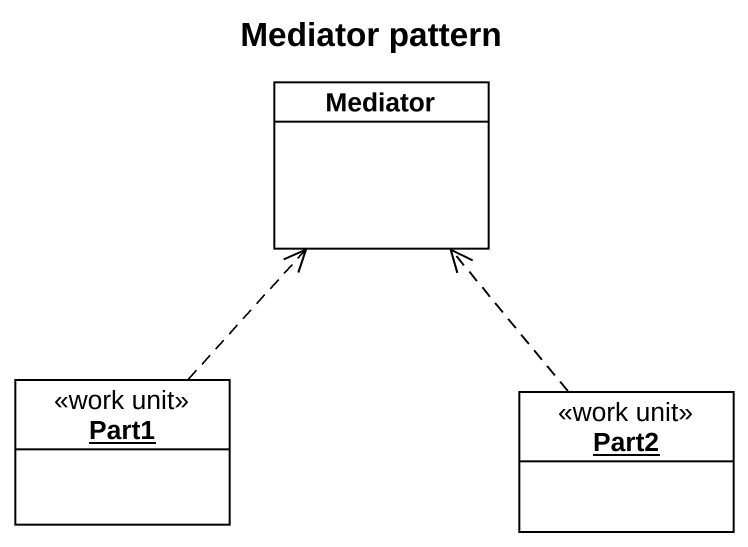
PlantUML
@startuml
title Mediator pattern
hide circle
hide empty members
class Mediator
object Part1 <<work unit>>
object Part2 <<work unit>>
Part1 .up.> Mediator
Part2 .up.> Mediator
@enduml
